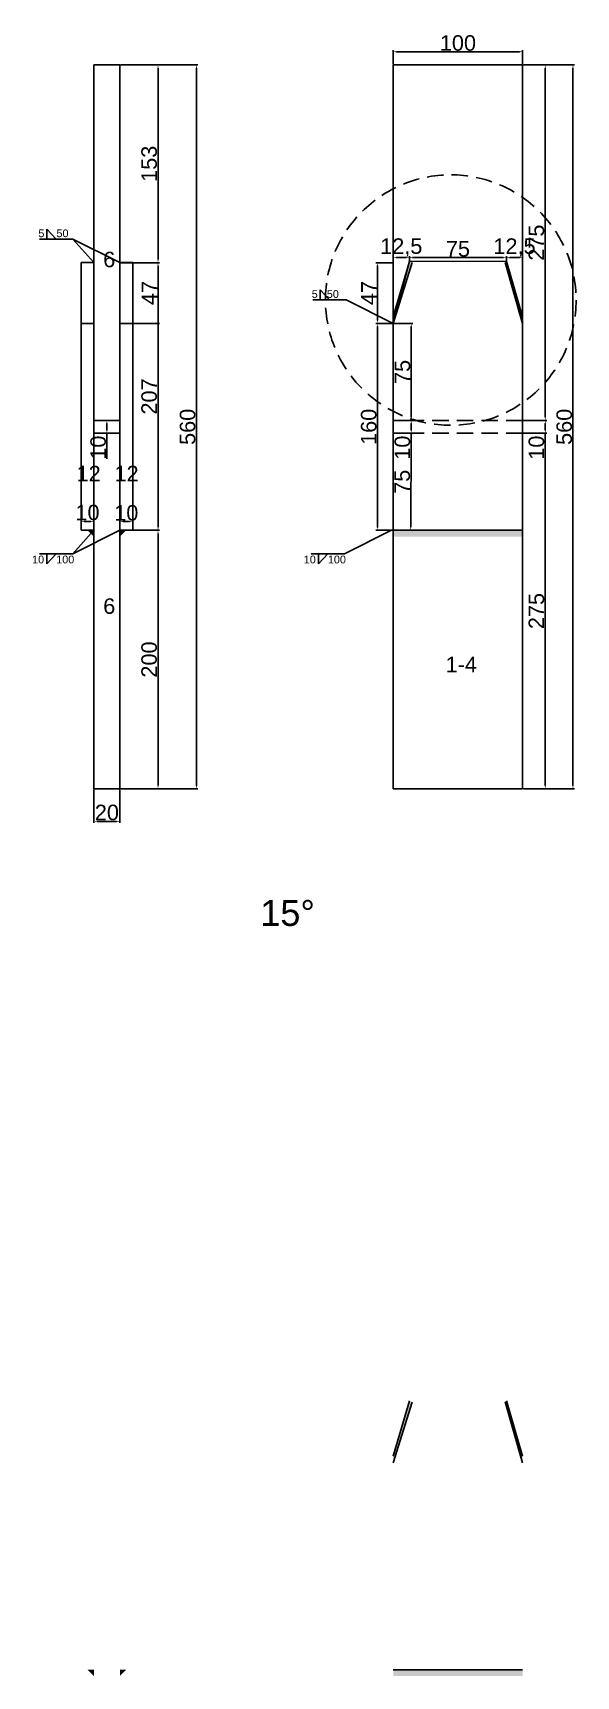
# Model space of a CAD drawing. Header units: millimetres. Extents: x 1455 to 24185, y -7314 to 4772.
# Drawn here: x 20695 to 21115, y 305 to 1576 of the extents above; entities that cross this region are included whole.
import ezdxf

# ---------------------------------------------------------------- set-up
doc = ezdxf.new("R2010")
doc.units = ezdxf.units.MM
doc.linetypes.add('DASHED', pattern=[19.05, 12.7, -6.35])
for name, color, linetype in [('切平处', 3, 'DASHED'), ('尺寸标注', 6, 'Continuous'), ('标号', 4, 'Continuous'), ('焊缝', 250, 'Continuous')]:
    doc.layers.add(name, color=color, linetype=linetype)
doc.styles.get("Standard").update_dxf_attribs({"font": 'arial.ttf'})
doc.dimstyles.new('ISO-25-JHF', dxfattribs={"dimtxt": 12, "dimasz": 2.5, "dimexe": 1.25, "dimexo": 0.625, "dimtad": 1, "dimtxsty": 'Standard', "dimcen": 2.5, "dimadec": 0, "dimazin": 0, "dimtfac": 1, "dimtmove": 0, "dimatfit": 3, "dimfxl": 1, "dimarcsym": 0})

# ---------------------------------------------------------------- blocks, each defined once
blk = doc.blocks.new('*D1734')
at = {"layer": 'Defpoints', "color": 0, "transparency": 16777216}
for p in [(20973.6, 1551.6), (21073.6, 1561.8), (21073.6, 1551.6)]:
    blk.add_point(p, dxfattribs=at)
at = {"layer": '尺寸标注', "color": 0, "lineweight": -2, "transparency": 16777216}
for p, q in [((20973.6, 1552.2), (20973.6, 1563)), ((20976.1, 1561.8), (21071.1, 1561.8)), ((21073.6, 1552.2), (21073.6, 1563))]:
    blk.add_line(p, q, dxfattribs=at)
at = {"layer": '尺寸标注', "color": 0, "transparency": 16777216}
for points in [[(20976.1, 1562.2), (20976.1, 1561.3), (20973.6, 1561.8)], [(21071.1, 1562.2), (21071.1, 1561.3), (21073.6, 1561.8)]]:
    blk.add_solid(points, dxfattribs=at)
at = {"layer": '尺寸标注', "color": 0, "transparency": 16777216, "insert": (21023.6, 1568.5), "char_height": 12, "attachment_point": 5}
blk.add_mtext('100', dxfattribs=at)
blk = doc.blocks.new('*D1735')
at = {"layer": 'Defpoints', "color": 0, "transparency": 16777216}
for p in [(21073.6, 1551.6), (21073.6, 1276.6), (21091.1, 1276.6)]:
    blk.add_point(p, dxfattribs=at)
at = {"layer": '尺寸标注', "color": 0, "lineweight": -2, "transparency": 16777216}
for p, q in [((21074.2, 1551.6), (21092.3, 1551.6)), ((21091.1, 1549.1), (21091.1, 1279.1)), ((21074.2, 1276.6), (21092.3, 1276.6))]:
    blk.add_line(p, q, dxfattribs=at)
at = {"layer": '尺寸标注', "color": 0, "transparency": 16777216}
for points in [[(21090.7, 1549.1), (21091.5, 1549.1), (21091.1, 1551.6)], [(21090.7, 1279.1), (21091.5, 1279.1), (21091.1, 1276.6)]]:
    blk.add_solid(points, dxfattribs=at)
at = {"layer": '尺寸标注', "color": 0, "transparency": 16777216, "insert": (21084.3, 1414.1), "char_height": 12, "attachment_point": 5, "rotation": 90}
blk.add_mtext('275', dxfattribs=at)
blk = doc.blocks.new('*D1634')
at = {"layer": 'Defpoints', "color": 0, "transparency": 16777216}
for p in [(20961.4, 1351.6), (20973.6, 1351.6), (20973.6, 1191.6)]:
    blk.add_point(p, dxfattribs=at)
at = {"layer": '尺寸标注', "color": 0, "lineweight": -2, "transparency": 16777216}
for p, q in [((20973, 1351.6), (20960.2, 1351.6)), ((20961.4, 1194.1), (20961.4, 1349.1)), ((20973, 1191.6), (20960.2, 1191.6))]:
    blk.add_line(p, q, dxfattribs=at)
at = {"layer": '尺寸标注', "color": 0, "transparency": 16777216}
for points in [[(20961, 1349.1), (20961.8, 1349.1), (20961.4, 1351.6)], [(20961, 1194.1), (20961.8, 1194.1), (20961.4, 1191.6)]]:
    blk.add_solid(points, dxfattribs=at)
at = {"layer": '尺寸标注', "color": 0, "transparency": 16777216, "insert": (20954.7, 1271.6), "char_height": 12, "attachment_point": 5, "rotation": 90}
blk.add_mtext('160', dxfattribs=at)
blk = doc.blocks.new('*D1736')
at = {"layer": 'Defpoints', "color": 0, "transparency": 16777216}
for p in [(21073.6, 1276.6), (21073.6, 1266.6), (21091.1, 1266.6)]:
    blk.add_point(p, dxfattribs=at)
at = {"layer": '尺寸标注', "color": 0, "lineweight": -2, "transparency": 16777216}
for p, q in [((21074.2, 1276.6), (21092.3, 1276.6)), ((21091.1, 1274.1), (21091.1, 1269.1)), ((21074.2, 1266.6), (21092.3, 1266.6)), ((21091.1, 1266.6), (21091.1, 1246.9))]:
    blk.add_line(p, q, dxfattribs=at)
at = {"layer": '尺寸标注', "color": 0, "transparency": 16777216}
for points in [[(21090.7, 1274.1), (21091.5, 1274.1), (21091.1, 1276.6)], [(21090.7, 1269.1), (21091.5, 1269.1), (21091.1, 1266.6)]]:
    blk.add_solid(points, dxfattribs=at)
at = {"layer": '尺寸标注', "color": 0, "transparency": 16777216, "insert": (21084.3, 1255.5), "char_height": 12, "attachment_point": 5, "rotation": 90}
blk.add_mtext('10', dxfattribs=at)
blk = doc.blocks.new('*D1737')
at = {"layer": 'Defpoints', "color": 0, "transparency": 16777216}
for p in [(21073.6, 1266.6), (21073.6, 991.6), (21091.1, 991.6)]:
    blk.add_point(p, dxfattribs=at)
at = {"layer": '尺寸标注', "color": 0, "lineweight": -2, "transparency": 16777216}
for p, q in [((21074.2, 1266.6), (21092.3, 1266.6)), ((21091.1, 1264.1), (21091.1, 994.1)), ((21074.2, 991.6), (21092.3, 991.6))]:
    blk.add_line(p, q, dxfattribs=at)
at = {"layer": '尺寸标注', "color": 0, "transparency": 16777216}
for points in [[(21090.7, 1264.1), (21091.5, 1264.1), (21091.1, 1266.6)], [(21090.7, 994.1), (21091.5, 994.1), (21091.1, 991.6)]]:
    blk.add_solid(points, dxfattribs=at)
at = {"layer": '尺寸标注', "color": 0, "transparency": 16777216, "insert": (21084.3, 1129.1), "char_height": 12, "attachment_point": 5, "rotation": 90}
blk.add_mtext('275', dxfattribs=at)
blk = doc.blocks.new('*D1635')
at = {"layer": 'Defpoints', "color": 0, "transparency": 16777216}
for p in [(21073.6, 1551.6), (21073.6, 991.6), (21112.5, 991.6)]:
    blk.add_point(p, dxfattribs=at)
at = {"layer": '尺寸标注', "color": 0, "lineweight": -2, "transparency": 16777216}
for p, q in [((21074.2, 1551.6), (21113.8, 1551.6)), ((21112.5, 1549.1), (21112.5, 994.1)), ((21074.2, 991.6), (21113.8, 991.6))]:
    blk.add_line(p, q, dxfattribs=at)
at = {"layer": '尺寸标注', "color": 0, "transparency": 16777216}
for points in [[(21112.1, 1549.1), (21112.9, 1549.1), (21112.5, 1551.6)], [(21112.1, 994.1), (21112.9, 994.1), (21112.5, 991.6)]]:
    blk.add_solid(points, dxfattribs=at)
at = {"layer": '尺寸标注', "color": 0, "transparency": 16777216, "insert": (21105.8, 1271.6), "char_height": 12, "attachment_point": 5, "rotation": 90}
blk.add_mtext('560', dxfattribs=at)
blk = doc.blocks.new('*D1738')
at = {"layer": 'Defpoints', "color": 0, "transparency": 16777216}
for p in [(20742.3, 991.6), (20762.3, 991.6), (20762.3, 966.4)]:
    blk.add_point(p, dxfattribs=at)
at = {"layer": '尺寸标注', "color": 0, "lineweight": -2, "transparency": 16777216}
for p, q in [((20742.3, 991), (20742.3, 965.2)), ((20762.3, 991), (20762.3, 965.2)), ((20744.8, 966.4), (20759.8, 966.4))]:
    blk.add_line(p, q, dxfattribs=at)
at = {"layer": '尺寸标注', "color": 0, "transparency": 16777216}
for points in [[(20744.8, 966.8), (20744.8, 966), (20742.3, 966.4)], [(20759.8, 966.8), (20759.8, 966), (20762.3, 966.4)]]:
    blk.add_solid(points, dxfattribs=at)
at = {"layer": '尺寸标注', "color": 0, "transparency": 16777216, "insert": (20752.3, 973.2), "char_height": 12, "attachment_point": 5}
blk.add_mtext('20', dxfattribs=at)
blk = doc.blocks.new('*D1739')
at = {"layer": 'Defpoints', "color": 0, "transparency": 16777216}
for p in [(20742.3, 1198.5), (20732.3, 1191.6), (20742.3, 1191.6)]:
    blk.add_point(p, dxfattribs=at)
at = {"layer": '尺寸标注', "color": 0, "lineweight": -2, "transparency": 16777216}
for p, q in [((20732.3, 1192.2), (20732.3, 1199.8)), ((20734.8, 1198.5), (20739.8, 1198.5)), ((20742.3, 1192.2), (20742.3, 1199.8))]:
    blk.add_line(p, q, dxfattribs=at)
at = {"layer": '尺寸标注', "color": 0, "transparency": 16777216}
for points in [[(20734.8, 1198.9), (20734.8, 1198.1), (20732.3, 1198.5)], [(20739.8, 1198.9), (20739.8, 1198.1), (20742.3, 1198.5)]]:
    blk.add_solid(points, dxfattribs=at)
at = {"layer": '尺寸标注', "color": 0, "transparency": 16777216, "insert": (20737.3, 1205.3), "char_height": 12, "attachment_point": 5}
blk.add_mtext('10', dxfattribs=at)
blk = doc.blocks.new('*D1740')
at = {"layer": 'Defpoints', "color": 0, "transparency": 16777216}
for p in [(20772.3, 1198.3), (20762.3, 1191.6), (20772.3, 1191.6)]:
    blk.add_point(p, dxfattribs=at)
at = {"layer": '尺寸标注', "color": 0, "lineweight": -2, "transparency": 16777216}
for p, q in [((20762.3, 1192.2), (20762.3, 1199.5)), ((20764.8, 1198.3), (20769.8, 1198.3)), ((20772.3, 1192.2), (20772.3, 1199.5))]:
    blk.add_line(p, q, dxfattribs=at)
at = {"layer": '尺寸标注', "color": 0, "transparency": 16777216}
for points in [[(20764.8, 1198.7), (20764.8, 1197.9), (20762.3, 1198.3)], [(20769.8, 1198.7), (20769.8, 1197.9), (20772.3, 1198.3)]]:
    blk.add_solid(points, dxfattribs=at)
at = {"layer": '尺寸标注', "color": 0, "transparency": 16777216, "insert": (20767.3, 1205), "char_height": 12, "attachment_point": 5}
blk.add_mtext('10', dxfattribs=at)
blk = doc.blocks.new('*D1741')
at = {"layer": 'Defpoints', "color": 0, "transparency": 16777216}
for p in [(20762.3, 1551.6), (20762.3, 1398.6), (20791.8, 1398.6)]:
    blk.add_point(p, dxfattribs=at)
at = {"layer": '尺寸标注', "color": 0, "lineweight": -2, "transparency": 16777216}
for p, q in [((20762.9, 1551.6), (20793, 1551.6)), ((20791.8, 1549.1), (20791.8, 1401.1)), ((20762.9, 1398.6), (20793, 1398.6))]:
    blk.add_line(p, q, dxfattribs=at)
at = {"layer": '尺寸标注', "color": 0, "transparency": 16777216}
for points in [[(20791.4, 1549.1), (20792.2, 1549.1), (20791.8, 1551.6)], [(20791.4, 1401.1), (20792.2, 1401.1), (20791.8, 1398.6)]]:
    blk.add_solid(points, dxfattribs=at)
at = {"layer": '尺寸标注', "color": 0, "transparency": 16777216, "insert": (20785, 1475.1), "char_height": 12, "attachment_point": 5, "rotation": 90}
blk.add_mtext('153', dxfattribs=at)
blk = doc.blocks.new('*D1742')
at = {"layer": 'Defpoints', "color": 0, "transparency": 16777216}
for p in [(20772.3, 1398.6), (20772.3, 1191.6), (20791.8, 1191.6)]:
    blk.add_point(p, dxfattribs=at)
at = {"layer": '尺寸标注', "color": 0, "lineweight": -2, "transparency": 16777216}
for p, q in [((20772.9, 1398.6), (20793, 1398.6)), ((20791.8, 1396.1), (20791.8, 1194.1)), ((20772.9, 1191.6), (20793, 1191.6))]:
    blk.add_line(p, q, dxfattribs=at)
at = {"layer": '尺寸标注', "color": 0, "transparency": 16777216}
for points in [[(20791.4, 1396.1), (20792.2, 1396.1), (20791.8, 1398.6)], [(20791.4, 1194.1), (20792.2, 1194.1), (20791.8, 1191.6)]]:
    blk.add_solid(points, dxfattribs=at)
at = {"layer": '尺寸标注', "color": 0, "transparency": 16777216, "insert": (20785, 1295.1), "char_height": 12, "attachment_point": 5, "rotation": 90}
blk.add_mtext('207', dxfattribs=at)
blk = doc.blocks.new('*D1743')
at = {"layer": 'Defpoints', "color": 0, "transparency": 16777216}
for p in [(20762.3, 1191.6), (20762.3, 991.6), (20791.8, 991.6)]:
    blk.add_point(p, dxfattribs=at)
at = {"layer": '尺寸标注', "color": 0, "lineweight": -2, "transparency": 16777216}
for p, q in [((20762.9, 1191.6), (20793, 1191.6)), ((20791.8, 1189.1), (20791.8, 994.1)), ((20762.9, 991.6), (20793, 991.6))]:
    blk.add_line(p, q, dxfattribs=at)
at = {"layer": '尺寸标注', "color": 0, "transparency": 16777216}
for points in [[(20791.4, 1189.1), (20792.2, 1189.1), (20791.8, 1191.6)], [(20791.4, 994.1), (20792.2, 994.1), (20791.8, 991.6)]]:
    blk.add_solid(points, dxfattribs=at)
at = {"layer": '尺寸标注', "color": 0, "transparency": 16777216, "insert": (20785, 1091.6), "char_height": 12, "attachment_point": 5, "rotation": 90}
blk.add_mtext('200', dxfattribs=at)
blk = doc.blocks.new('*D1636')
at = {"layer": 'Defpoints', "color": 0, "transparency": 16777216}
for p in [(20762.9, 1551.6), (20762.9, 991.6), (20821.5, 991.6)]:
    blk.add_point(p, dxfattribs=at)
at = {"layer": '尺寸标注', "color": 0, "lineweight": -2, "transparency": 16777216}
for p, q in [((20763.6, 1551.6), (20822.7, 1551.6)), ((20821.5, 1549.1), (20821.5, 994.1)), ((20763.6, 991.6), (20822.7, 991.6))]:
    blk.add_line(p, q, dxfattribs=at)
at = {"layer": '尺寸标注', "color": 0, "transparency": 16777216}
for points in [[(20821, 1549.1), (20821.9, 1549.1), (20821.5, 1551.6)], [(20821, 994.1), (20821.9, 994.1), (20821.5, 991.6)]]:
    blk.add_solid(points, dxfattribs=at)
at = {"layer": '尺寸标注', "color": 0, "transparency": 16777216, "insert": (20814.7, 1271.6), "char_height": 12, "attachment_point": 5, "rotation": 90}
blk.add_mtext('560', dxfattribs=at)
blk = doc.blocks.new('*D1744')
at = {"layer": 'Defpoints', "color": 0, "transparency": 16777216}
for p in [(20762.3, 1276.6), (20752.3, 1266.6), (20762.3, 1266.6)]:
    blk.add_point(p, dxfattribs=at)
at = {"layer": '尺寸标注', "color": 0, "lineweight": -2, "transparency": 16777216}
for p, q in [((20761.7, 1276.6), (20751.1, 1276.6)), ((20752.3, 1274.1), (20752.3, 1269.1)), ((20761.7, 1266.6), (20751.1, 1266.6)), ((20752.3, 1266.6), (20752.3, 1246.9))]:
    blk.add_line(p, q, dxfattribs=at)
at = {"layer": '尺寸标注', "color": 0, "transparency": 16777216}
for points in [[(20751.9, 1274.1), (20752.7, 1274.1), (20752.3, 1276.6)], [(20751.9, 1269.1), (20752.7, 1269.1), (20752.3, 1266.6)]]:
    blk.add_solid(points, dxfattribs=at)
at = {"layer": '尺寸标注', "color": 0, "transparency": 16777216, "insert": (20745.6, 1255.5), "char_height": 12, "attachment_point": 5, "rotation": 90}
blk.add_mtext('10', dxfattribs=at)
blk = doc.blocks.new('*D1745')
at = {"layer": 'Defpoints', "color": 0, "transparency": 16777216}
for p in [(20973.6, 1351.6), (20973.6, 1276.6), (20987.5, 1276.6)]:
    blk.add_point(p, dxfattribs=at)
at = {"layer": '尺寸标注', "color": 0, "lineweight": -2, "transparency": 16777216}
for p, q in [((20974.2, 1351.6), (20988.7, 1351.6)), ((20987.5, 1349.1), (20987.5, 1279.1)), ((20974.2, 1276.6), (20988.7, 1276.6))]:
    blk.add_line(p, q, dxfattribs=at)
at = {"layer": '尺寸标注', "color": 0, "transparency": 16777216}
for points in [[(20987.1, 1349.1), (20987.9, 1349.1), (20987.5, 1351.6)], [(20987.1, 1279.1), (20987.9, 1279.1), (20987.5, 1276.6)]]:
    blk.add_solid(points, dxfattribs=at)
at = {"layer": '尺寸标注', "color": 0, "transparency": 16777216, "insert": (20980.8, 1314.1), "char_height": 12, "attachment_point": 5, "rotation": 90}
blk.add_mtext('75', dxfattribs=at)
blk = doc.blocks.new('*D1746')
at = {"layer": 'Defpoints', "color": 0, "transparency": 16777216}
for p in [(20973.6, 1276.6), (20973.6, 1266.6), (20987.5, 1266.6)]:
    blk.add_point(p, dxfattribs=at)
at = {"layer": '尺寸标注', "color": 0, "lineweight": -2, "transparency": 16777216}
for p, q in [((20974.2, 1276.6), (20988.7, 1276.6)), ((20987.5, 1274.1), (20987.5, 1269.1)), ((20974.2, 1266.6), (20988.7, 1266.6)), ((20987.5, 1266.6), (20987.5, 1246.9))]:
    blk.add_line(p, q, dxfattribs=at)
at = {"layer": '尺寸标注', "color": 0, "transparency": 16777216}
for points in [[(20987.1, 1274.1), (20987.9, 1274.1), (20987.5, 1276.6)], [(20987.1, 1269.1), (20987.9, 1269.1), (20987.5, 1266.6)]]:
    blk.add_solid(points, dxfattribs=at)
at = {"layer": '尺寸标注', "color": 0, "transparency": 16777216, "insert": (20980.7, 1255.5), "char_height": 12, "attachment_point": 5, "rotation": 90}
blk.add_mtext('10', dxfattribs=at)
blk = doc.blocks.new('*D1637')
at = {"layer": 'Defpoints', "color": 0, "transparency": 16777216}
for p in [(20973.6, 1266.6), (20973.2, 1191.6), (20987.1, 1191.6)]:
    blk.add_point(p, dxfattribs=at)
at = {"layer": '尺寸标注', "color": 0, "lineweight": -2, "transparency": 16777216}
for p, q in [((20974.2, 1266.6), (20988.7, 1266.5)), ((20987.5, 1264.1), (20987.1, 1194.1)), ((20973.8, 1191.6), (20988.4, 1191.5))]:
    blk.add_line(p, q, dxfattribs=at)
at = {"layer": '尺寸标注', "color": 0, "transparency": 16777216}
for points in [[(20987.1, 1264.1), (20987.9, 1264.1), (20987.5, 1266.6)], [(20986.7, 1194.1), (20987.5, 1194.1), (20987.1, 1191.6)]]:
    blk.add_solid(points, dxfattribs=at)
at = {"layer": '尺寸标注', "color": 0, "transparency": 16777216, "insert": (20980.6, 1229.1), "char_height": 12, "attachment_point": 5, "rotation": 89.7211}
blk.add_mtext('75', dxfattribs=at)
blk = doc.blocks.new('*D1638')
at = {"layer": 'Defpoints', "color": 0, "transparency": 16777216}
for p in [(20772.3, 1398.6), (20772.3, 1351.6), (20791.8, 1351.6)]:
    blk.add_point(p, dxfattribs=at)
at = {"layer": '尺寸标注', "color": 0, "lineweight": -2, "transparency": 16777216}
for p, q in [((20772.9, 1398.6), (20793, 1398.6)), ((20791.8, 1396.1), (20791.8, 1354.1)), ((20772.9, 1351.6), (20793, 1351.6))]:
    blk.add_line(p, q, dxfattribs=at)
at = {"layer": '尺寸标注', "color": 0, "transparency": 16777216}
for points in [[(20791.4, 1396.1), (20792.2, 1396.1), (20791.8, 1398.6)], [(20791.4, 1354.1), (20792.2, 1354.1), (20791.8, 1351.6)]]:
    blk.add_solid(points, dxfattribs=at)
at = {"layer": '尺寸标注', "color": 0, "transparency": 16777216, "insert": (20785.2, 1375.1), "char_height": 12, "attachment_point": 5, "rotation": 90}
blk.add_mtext('47', dxfattribs=at)
blk = doc.blocks.new('*D1639')
at = {"layer": 'Defpoints', "color": 0, "transparency": 16777216}
for p in [(20961.4, 1398.6), (20973.6, 1398.6), (20973.6, 1351.6)]:
    blk.add_point(p, dxfattribs=at)
at = {"layer": '尺寸标注', "color": 0, "lineweight": -2, "transparency": 16777216}
for p, q in [((20973, 1398.6), (20960.2, 1398.6)), ((20961.4, 1354.1), (20961.4, 1396.1)), ((20973, 1351.6), (20960.2, 1351.6))]:
    blk.add_line(p, q, dxfattribs=at)
at = {"layer": '尺寸标注', "color": 0, "transparency": 16777216}
for points in [[(20961, 1396.1), (20961.8, 1396.1), (20961.4, 1398.6)], [(20961, 1354.1), (20961.8, 1354.1), (20961.4, 1351.6)]]:
    blk.add_solid(points, dxfattribs=at)
at = {"layer": '尺寸标注', "color": 0, "transparency": 16777216, "insert": (20954.8, 1375.1), "char_height": 12, "attachment_point": 5, "rotation": 89.9999}
blk.add_mtext('47', dxfattribs=at)
blk = doc.blocks.new('*D1640')
at = {"layer": 'Defpoints', "color": 0, "transparency": 16777216}
for p in [(20973.6, 1399), (20986.1, 1402.5), (20986.1, 1399)]:
    blk.add_point(p, dxfattribs=at)
at = {"layer": '尺寸标注', "color": 0, "lineweight": -2, "transparency": 16777216}
for p, q in [((20973.6, 1399.7), (20973.6, 1403.7)), ((20976.1, 1402.5), (20983.6, 1402.5)), ((20986.1, 1399.7), (20986.1, 1403.7))]:
    blk.add_line(p, q, dxfattribs=at)
at = {"layer": '尺寸标注', "color": 0, "transparency": 16777216}
for points in [[(20976.1, 1402.9), (20976.1, 1402), (20973.6, 1402.5)], [(20983.6, 1402.9), (20983.6, 1402), (20986.1, 1402.5)]]:
    blk.add_solid(points, dxfattribs=at)
at = {"layer": '尺寸标注', "color": 0, "transparency": 16777216, "insert": (20979.8, 1410.3), "char_height": 12, "attachment_point": 5}
blk.add_mtext('12,5', dxfattribs=at)
blk = doc.blocks.new('*D1641')
at = {"layer": 'Defpoints', "color": 0, "transparency": 16777216}
for p in [(20986.1, 1399), (21061.1, 1402.5), (21061.1, 1399)]:
    blk.add_point(p, dxfattribs=at)
at = {"layer": '尺寸标注', "color": 0, "lineweight": -2, "transparency": 16777216}
for p, q in [((20986.1, 1399.6), (20986.1, 1403.7)), ((20988.6, 1402.5), (21058.6, 1402.5)), ((21061.1, 1399.6), (21061.1, 1403.7))]:
    blk.add_line(p, q, dxfattribs=at)
at = {"layer": '尺寸标注', "color": 0, "transparency": 16777216}
for points in [[(20988.6, 1402.9), (20988.6, 1402), (20986.1, 1402.5)], [(21058.6, 1402.9), (21058.6, 1402), (21061.1, 1402.5)]]:
    blk.add_solid(points, dxfattribs=at)
at = {"layer": '尺寸标注', "color": 0, "transparency": 16777216, "insert": (21023.6, 1409.2), "char_height": 12, "attachment_point": 5}
blk.add_mtext('75', dxfattribs=at)
blk = doc.blocks.new('*D1642')
at = {"layer": 'Defpoints', "color": 0, "transparency": 16777216}
for p in [(21061.1, 1399.6), (21073.6, 1402.5), (21073.6, 1399.6)]:
    blk.add_point(p, dxfattribs=at)
at = {"layer": '尺寸标注', "color": 0, "lineweight": -2, "transparency": 16777216}
for p, q in [((21061.1, 1400.2), (21061.1, 1403.7)), ((21063.6, 1402.5), (21071.1, 1402.5)), ((21073.6, 1400.2), (21073.6, 1403.7))]:
    blk.add_line(p, q, dxfattribs=at)
at = {"layer": '尺寸标注', "color": 0, "transparency": 16777216}
for points in [[(21063.6, 1402.9), (21063.6, 1402), (21061.1, 1402.5)], [(21071.1, 1402.9), (21071.1, 1402), (21073.6, 1402.5)]]:
    blk.add_solid(points, dxfattribs=at)
at = {"layer": '尺寸标注', "color": 0, "transparency": 16777216, "insert": (21067.3, 1410.3), "char_height": 12, "attachment_point": 5}
blk.add_mtext('12,5', dxfattribs=at)

msp = doc.modelspace()

# ---------------------------------------------------------------- hatches: boundary and pattern name
at = {"layer": '焊缝'}
h = msp.add_hatch(color=250, dxfattribs=at)
h.dxf.hatch_style = 1
h.paths.add_polyline_path([(20973.589, 1356.658), (20973.589, 1351.556), (20988.174, 1398.617), (20986.089, 1399.587)])
h = msp.add_hatch(color=250, dxfattribs=at)
h.dxf.hatch_style = 1
h.paths.add_polyline_path([(21073.589, 1356.658), (21073.589, 1351.556), (21059.546, 1398.609), (21061.089, 1399.541)])
h = msp.add_hatch(color=250, dxfattribs=at)
h.dxf.hatch_style = 1
h.paths.add_polyline_path([(20742.321, 1186.556), (20737.321, 1191.556), (20742.321, 1191.556)])
h = msp.add_hatch(color=250, dxfattribs=at)
h.dxf.hatch_style = 1
h.paths.add_polyline_path([(20762.321, 1186.556), (20767.321, 1191.556), (20762.321, 1191.556)])
h = msp.add_hatch(color=250, dxfattribs=at)
h.dxf.hatch_style = 1
h.paths.add_polyline_path([(20973.589, 1186.556), (20973.589, 1191.556), (21073.589, 1191.556), (21073.584, 1186.556)])
h = msp.add_hatch(color=250, dxfattribs=at)
h.dxf.hatch_style = 1
h.paths.add_polyline_path([(20973.589, 475.236), (20973.589, 470.134), (20988.174, 517.195), (20986.089, 518.165)])
h = msp.add_hatch(color=250, dxfattribs=at)
h.dxf.hatch_style = 1
h.paths.add_polyline_path([(21073.589, 475.236), (21073.589, 470.134), (21059.546, 517.187), (21061.089, 518.119)])
h = msp.add_hatch(color=250, dxfattribs=at)
h.dxf.hatch_style = 1
h.paths.add_polyline_path([(20742.321, 305.134), (20737.321, 310.134), (20742.321, 310.134)])
h = msp.add_hatch(color=250, dxfattribs=at)
h.dxf.hatch_style = 1
h.paths.add_polyline_path([(20762.321, 305.134), (20767.321, 310.134), (20762.321, 310.134)])
h = msp.add_hatch(color=250, dxfattribs=at)
h.dxf.hatch_style = 1
h.paths.add_polyline_path([(20973.589, 305.134), (20973.589, 310.134), (21073.589, 310.134), (21073.584, 305.134)])

# ---------------------------------------------------------------- linework, layer by layer
for p, q in [((20742.321, 1551.62), (20762.321, 1551.62)), ((20742.321, 1551.62), (20742.321, 1276.62)), ((20762.321, 1551.62), (20762.321, 1276.62)), ((20973.589, 1551.62), (21073.589, 1551.62)), ((20973.589, 1276.62), (20973.589, 1551.62)), ((21073.589, 1551.62), (21073.589, 1276.62)), ((20742.321, 1398.62), (20732.321, 1398.62)), ((20732.321, 1398.62), (20732.321, 1191.62)), ((20762.321, 1398.62), (20772.321, 1398.62)), ((20772.321, 1398.62), (20772.321, 1191.62)), ((20986.089, 1399.652), (20973.589, 1351.62)), ((20986.089, 1399.652), (21061.089, 1399.605)), ((21061.089, 1399.605), (21073.589, 1351.62)), ((20742.321, 1351.62), (20732.321, 1351.62)), ((20772.321, 1351.62), (20762.321, 1351.62)), ((20973.589, 1351.62), (20973.589, 1191.62)), ((21073.589, 1191.62), (21073.589, 1351.62)), ((20762.321, 1276.62), (20742.321, 1276.62)), ((20742.321, 1276.62), (20742.321, 1266.62)), ((20762.321, 1276.62), (20762.321, 1266.62)), ((20762.321, 1266.62), (20742.321, 1266.62)), ((20742.321, 991.62), (20742.321, 1266.62)), ((20762.321, 991.62), (20762.321, 1266.62)), ((20973.589, 991.62), (20973.589, 1266.62)), ((21073.589, 1266.62), (21073.589, 991.62)), ((20732.321, 1191.62), (20742.321, 1191.62)), ((20772.321, 1191.62), (20762.321, 1191.62)), ((20973.589, 1191.62), (21073.589, 1191.62)), ((20742.321, 991.62), (20762.321, 991.62)), ((21073.589, 991.62), (20973.589, 991.62))]:
    msp.add_line(p, q)
at = {"linetype": 'DASHED'}
for p, q in [((21073.589, 1276.62), (20973.589, 1276.62)), ((21073.589, 1266.62), (20973.589, 1266.62))]:
    msp.add_line(p, q, dxfattribs=at)
at = {"layer": '切平处'}
msp.add_circle((21018.049, 1369.683), 96.875, dxfattribs=at)
at = {"layer": '尺寸标注'}
for p, q in [((20705.817, 1416.81), (20705.817, 1424.575)), ((20705.817, 1424.575), (20713.049, 1416.81)), ((20725.93, 1416.81), (20700.167, 1416.81)), ((20742.321, 1398.62), (20725.93, 1416.81)), ((20725.93, 1416.81), (20762.321, 1398.62)), ((20917.085, 1369.81), (20917.085, 1377.575)), ((20917.085, 1377.575), (20924.316, 1369.81)), ((20937.198, 1369.81), (20911.435, 1369.81)), ((20937.198, 1369.81), (20973.589, 1351.62)), ((20742.321, 1191.62), (20725.93, 1173.431)), ((20725.93, 1173.431), (20762.321, 1191.62)), ((20935.884, 1173.431), (20972.275, 1191.62)), ((20725.93, 1173.431), (20700.167, 1173.431)), ((20705.817, 1173.431), (20705.817, 1165.666)), ((20705.817, 1165.666), (20713.049, 1173.431)), ((20935.884, 1173.431), (20910.121, 1173.431)), ((20915.771, 1173.431), (20915.771, 1165.666)), ((20915.771, 1165.666), (20923.002, 1173.431))]:
    msp.add_line(p, q, dxfattribs=at)
at = {"layer": '焊缝'}
for p, q in [((20986.089, 1399.587), (20973.584, 1356.658)), ((20973.589, 1351.556), (20988.174, 1398.617)), ((21073.589, 1351.556), (21060.035, 1398.749)), ((21061.089, 1399.541), (21073.594, 1356.658)), ((20973.589, 1191.556), (21073.589, 1191.556)), ((20986.089, 518.165), (20973.584, 475.236)), ((20973.589, 470.134), (20988.174, 517.195)), ((21073.589, 470.134), (21060.035, 517.327)), ((21061.089, 518.119), (21073.594, 475.236)), ((20973.589, 310.134), (21073.589, 310.134))]:
    msp.add_line(p, q, dxfattribs=at)

# ---------------------------------------------------------------- texts
at = {"insert": (20870.797, 905.514), "char_height": 20, "attachment_point": 1}
msp.add_mtext_dynamic_manual_height_columns('15° ', width=70.10425, gutter_width=12.5, heights=[0], dxfattribs=at)
at = {"layer": '尺寸标注', "char_height": 6}
for s, insert, attachment_point in [('5    50', (20699.347, 1424.327), 1), ('5   50', (20910.615, 1377.327), 1), ('\\pt0;10    100', (20694.475, 1165.913), 7), ('\\pt0;10    100', (20904.429, 1165.913), 7)]:
    msp.add_mtext_dynamic_manual_height_columns(s, width=68.30832, gutter_width=12.5, heights=[0], dxfattribs=dict(at, insert=insert, attachment_point=attachment_point))
at = {"layer": '标号', "char_height": 12, "attachment_point": 7}
for s, insert in [('6 ', (20749.457, 1394.91)), ('12 ', (20728.9, 1229.481)), ('12 ', (20758.2, 1229.481)), ('6 ', (20749.457, 1126.736)), ('1-4', (21014.005, 1081.786))]:
    msp.add_mtext_dynamic_manual_height_columns(s, width=70.10425, gutter_width=12.5, heights=[0], dxfattribs=dict(at, insert=insert))

# ---------------------------------------------------------------- dimensions: what is measured, and where the dimension line sits
at = {"layer": '尺寸标注'}
for p1, p2, distance, picture, middle in [((20973.589, 1551.62), (21073.589, 1551.62), 10.138, '*D1734', (21023.589, 1568.51)), ((20762.321, 1551.62), (20762.321, 1398.62), 29.467, '*D1741', (20785.032, 1475.12)), ((21073.589, 1551.62), (21073.589, 1276.62), 17.478, '*D1735', (21084.315, 1414.12)), ((21073.589, 1551.62), (21073.589, 991.62), 38.931, '*D1635', (21105.768, 1271.62)), ((20986.089, 1398.98), (21061.089, 1398.98), 3.484, '*D1641', (21023.589, 1409.192)), ((20772.321, 1398.62), (20772.321, 1191.62), 19.467, '*D1742', (20785.037, 1295.12)), ((20772.321, 1398.62), (20772.321, 1351.62), 19.467, '*D1638', (20785.163, 1375.12)), ((20973.589, 1351.62), (20973.589, 1398.62), 12.158, '*D1639', (20954.806, 1375.12)), ((20973.589, 1191.62), (20973.589, 1351.62), 12.158, '*D1634', (20954.679, 1271.62)), ((20973.589, 1351.62), (20973.589, 1276.62), 13.891, '*D1745', (20980.752, 1314.12)), ((20762.321, 1276.62), (20762.321, 1266.62), -10, '*D1744', (20745.57, 1255.486)), ((20973.589, 1276.62), (20973.589, 1266.62), 13.891, '*D1746', (20980.728, 1255.486)), ((21073.589, 1276.62), (21073.589, 1266.62), 17.478, '*D1736', (21084.315, 1255.486)), ((20973.589, 1266.62), (20973.224, 1191.62), 13.891, '*D1637', (20980.57, 1229.085)), ((21073.589, 1266.62), (21073.589, 991.62), 17.478, '*D1737', (21084.315, 1129.12)), ((20762.321, 1191.62), (20762.321, 991.62), 29.467, '*D1743', (20785.037, 1091.62))]:
    dim = msp.add_aligned_dim(p1=p1, p2=p2, distance=distance, dimstyle='ISO-25-JHF', dxfattribs=at)
    dim.commit()
    dim.dimension.update_dxf_attribs({"geometry": picture, "text_midpoint": middle})
for base, p1, p2, angle, picture, middle in [((20821.46, 991.62), (20762.946, 1551.62), (20762.946, 991.62), 270, '*D1636', (20821.46, 1271.62)), ((20986.089, 1402.464), (20973.589, 1399.027), (20986.089, 1399.027), 0, '*D1640', (20979.839, 1402.464)), ((21073.589, 1402.464), (21061.089, 1399.605), (21073.589, 1399.605), 0, '*D1642', (21067.339, 1402.464)), ((20742.321, 1198.503), (20732.321, 1191.62), (20742.321, 1191.62), 0, '*D1739', (20737.321, 1198.503)), ((20772.321, 1198.289), (20762.321, 1191.62), (20772.321, 1191.62), 0, '*D1740', (20767.321, 1198.289)), ((20762.321, 966.422), (20742.321, 991.62), (20762.321, 991.62), 0, '*D1738', (20752.321, 966.422))]:
    dim = msp.add_linear_dim(base=base, p1=p1, p2=p2, angle=angle, dimstyle='ISO-25-JHF', dxfattribs=at)
    dim.commit()
    dim.dimension.update_dxf_attribs({"geometry": picture, "text_midpoint": middle, "dimtype": 161})

doc.saveas('drawing.dxf')
